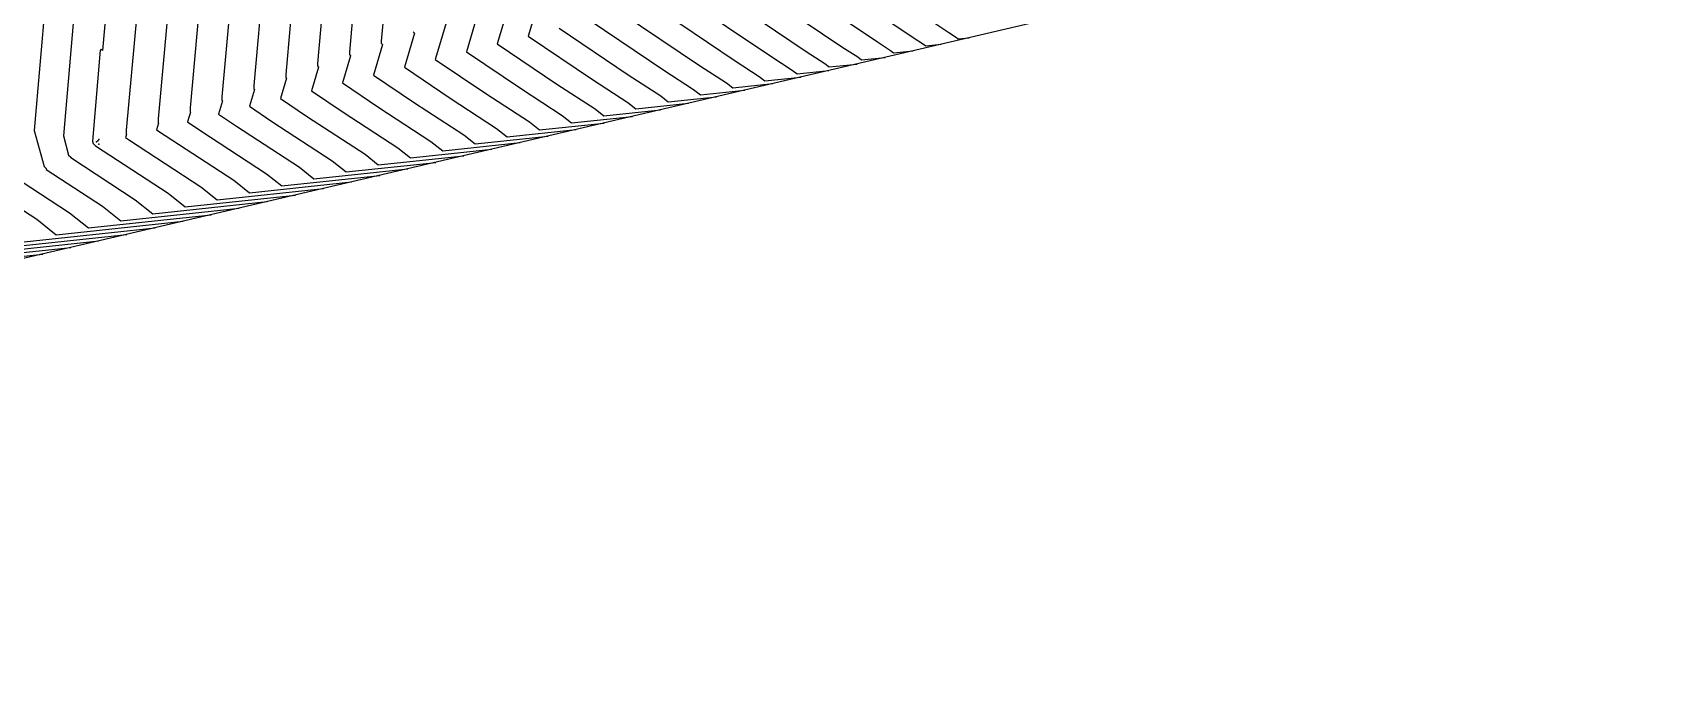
# Model space of a CAD drawing. Header units: metres. Extents: x 419582 to 423558, y 4805372 to 4807539.
# Drawn here: x 420553.8 to 420694.2, y 4805692.5 to 4805748.7 of the extents above; entities that cross this region are included whole.
import ezdxf

# ---------------------------------------------------------------- set-up
doc = ezdxf.new("R2010")
doc.units = ezdxf.units.M
for name, color, linetype in [('C-TINN', 4, 'Continuous'), ('C-TINN-BNDY', 110, 'Continuous'), ('C-TOPO-MAJR', 9, 'Continuous'), ('C-TOPO-MINR', 8, 'Continuous')]:
    doc.layers.add(name, color=color, linetype=linetype)

msp = doc.modelspace()

# ---------------------------------------------------------------- linework, layer by layer
at = {"layer": 'C-TINN', "color": 4, "linetype": 'Continuous', "lineweight": -3}
for p in [(420559.38, 4805739.22, 1683.14), (420559.48, 4805739.32, 1683.14), (420559.58, 4805739.42, 1683.14), (420559.58, 4805739.02, 1683.14)]:
    msp.add_point(p, dxfattribs=at)
at = {"layer": 'C-TINN-BNDY', "color": 110, "linetype": 'Continuous', "lineweight": -3, "flags": 128}
msp.add_lwpolyline([(421305.47, 4806115.01), (421187.67, 4806058.56), (420994.99, 4805949.06), (420878.95, 4805882.09), (420761.16, 4805805.24), (420641.64, 4805749.79), (420396.34, 4805692.54)], dxfattribs=at)
at = {"layer": 'C-TOPO-MAJR', "color": 9, "linetype": 'Continuous', "lineweight": -3, "flags": 128}
for points, elevation in [([(420720.32, 4805840.73), (420692.26, 4805828.79), (420643.38, 4805808.32), (420615.78, 4805796.66), (420584.85, 4805779.09), (420581.7, 4805777.34), (420580.62, 4805776.64), (420574.55, 4805773.6), (420574.52, 4805773.57), (420574.5, 4805773.55), (420574.5, 4805773.25), (420574.55, 4805773.2), (420566.8, 4805758.85), (420566.8, 4805758.57), (420565.78, 4805753), (420564.72, 4805741.21), (420564.72, 4805740.86), (420564.74, 4805740.84), (420564.57, 4805740.28), (420565.32, 4805739.77), (420571.27, 4805735.9), (420572.64, 4805734.82), (420581.48, 4805735.75)], 1685), ([(420704.25, 4805831.51), (420673.51, 4805818.64), (420640.36, 4805804.64), (420621.93, 4805794.16), (420609.98, 4805787.53), (420605.86, 4805784.87), (420582.84, 4805773.35), (420582.75, 4805773.25), (420582.65, 4805773.15), (420582.65, 4805773.14), (420582.84, 4805772.95), (420582.69, 4805772.66), (420582.69, 4805772.66), (420579.23, 4805753.82), (420578.53, 4805746.03), (420578.53, 4805745.8), (420578.61, 4805745.71), (420578, 4805743.66), (420580.76, 4805741.8), (420585.5, 4805738.71), (420586.59, 4805737.84), (420593.65, 4805738.59)], 1690), ([(420618.28, 4805753.8), (420627.07, 4805747.88), (420628.2, 4805747.14), (420628.46, 4805746.93), (420630.15, 4805747.11)], 1705), ([(420592.48, 4805750.59), (420591.43, 4805747.04), (420596.2, 4805743.83), (420599.74, 4805741.52), (420600.55, 4805740.87), (420605.82, 4805741.43)], 1695), ([(420604.85, 4805750.42), (420611.63, 4805745.85), (420613.97, 4805744.33), (420614.51, 4805743.9), (420617.99, 4805744.27)], 1700), ([(420552.85, 4805735.81), (420557.04, 4805733.09), (420558.68, 4805731.79), (420569.32, 4805732.91)], 1680), ([(420544.72, 4805728.76), (420557.15, 4805730.07)], 1675)]:
    msp.add_lwpolyline(points, dxfattribs=dict(at, elevation=elevation))
at = {"layer": 'C-TOPO-MINR', "color": 8, "linetype": 'Continuous', "lineweight": -3, "flags": 128}
for points, elevation in [([(420732.01, 4805847.77), (420660.29, 4805817.24), (420619.28, 4805800.06), (420596.11, 4805790.28), (420564.1, 4805772.09), (420562.98, 4805770.53), (420562.9, 4805770.45), (420562.81, 4805770.36), (420554.18, 4805753.18), (420554.09, 4805753.1), (420554.01, 4805753.01), (420554.95, 4805751.56), (420553.98, 4805740.21), (420554.84, 4805737.08), (420555, 4805736.93), (420555, 4805736.84), (420559.89, 4805733.65), (420561.47, 4805732.39), (420571.75, 4805733.48)], 1681), ([(420729.09, 4805846.01), (420668.28, 4805820.13), (420625.3, 4805802.13), (420601.03, 4805791.87), (420567.49, 4805772.81), (420566.87, 4805771.96), (420566.78, 4805771.87), (420566.69, 4805771.78), (420557.31, 4805753.11), (420557.22, 4805753.02), (420557.13, 4805752.93), (420557.57, 4805752.24), (420556.51, 4805739.75), (420556.96, 4805738.08), (420557.14, 4805737.91), (420557.14, 4805737.86), (420562.73, 4805734.21), (420564.26, 4805733), (420574.18, 4805734.05)], 1682), ([(420726.16, 4805844.25), (420676.28, 4805823.01), (420631.33, 4805804.19), (420605.95, 4805793.47), (420570.87, 4805773.54), (420570.76, 4805773.39), (420570.66, 4805773.29), (420570.57, 4805773.19), (420563.76, 4805759.64), (420563.82, 4805759.58), (420560.45, 4805753.33), (420560.45, 4805752.93), (420560.4, 4805752.67), (420559.9, 4805747.14), (420559.78, 4805747.25), (420559.74, 4805747.21), (420559.7, 4805747.17), (420559.03, 4805739.28), (420559.08, 4805739.08), (420559.28, 4805738.88), (420559.28, 4805738.88), (420565.58, 4805734.77), (420567.05, 4805733.6), (420576.62, 4805734.61)], 1683), ([(420723.24, 4805842.49), (420684.27, 4805825.9), (420637.35, 4805806.26), (420610.86, 4805795.06), (420577.44, 4805776.07), (420576.05, 4805775.3), (420575.57, 4805774.99), (420572.89, 4805773.65), (420572.88, 4805773.64), (420572.87, 4805773.63), (420572.87, 4805773.27), (420572.89, 4805773.25), (420563.63, 4805756.09), (420563.63, 4805755.75), (420563.09, 4805752.83), (420561.96, 4805740.25), (420561.96, 4805739.87), (420561.97, 4805739.86), (420561.89, 4805739.6), (420562.24, 4805739.37), (420568.43, 4805735.34), (420569.84, 4805734.21), (420579.05, 4805735.18)], 1684), ([(420708.24, 4805834.56), (420655.43, 4805812.45), (420625.61, 4805799.85), (420599.68, 4805785.12), (420593.01, 4805781.41), (420590.72, 4805779.93), (420577.87, 4805773.5), (420577.81, 4805773.44), (420577.76, 4805773.39), (420577.76, 4805773.21), (420577.87, 4805773.1), (420573.16, 4805764.38), (420573.16, 4805764.2), (420571.16, 4805753.32), (420570.24, 4805743.14), (420570.24, 4805742.83), (420570.29, 4805742.79), (420569.95, 4805741.63), (420571.5, 4805740.58), (420576.97, 4805737.02), (420578.22, 4805736.03), (420586.35, 4805736.89)], 1687), ([(420711.29, 4805835.38), (420661.46, 4805814.51), (420630.53, 4805801.44), (420607.1, 4805788.13), (420598.67, 4805783.45), (420595.77, 4805781.58), (420579.53, 4805773.45), (420579.46, 4805773.38), (420579.39, 4805773.31), (420579.39, 4805773.19), (420579.53, 4805773.05), (420576.34, 4805767.14), (420576.34, 4805767.02), (420573.85, 4805753.49), (420573, 4805744.1), (420573, 4805743.82), (420573.06, 4805743.76), (420572.63, 4805742.31), (420574.58, 4805740.99), (420579.81, 4805737.58), (420581.01, 4805736.63), (420588.78, 4805737.45)], 1688), ([(420707.77, 4805833.45), (420667.49, 4805816.58), (420635.45, 4805803.04), (420614.51, 4805791.15), (420604.32, 4805785.49), (420600.81, 4805783.22), (420581.19, 4805773.4), (420581.1, 4805773.31), (420581.02, 4805773.23), (420581.02, 4805773.16), (420581.19, 4805773), (420579.51, 4805769.9), (420579.51, 4805769.84), (420576.54, 4805753.65), (420575.77, 4805745.07), (420575.77, 4805744.81), (420575.84, 4805744.74), (420575.32, 4805742.98), (420577.67, 4805741.39), (420582.66, 4805738.15), (420583.8, 4805737.24), (420591.22, 4805738.02)], 1689), ([(420700.25, 4805831.68), (420649.41, 4805810.39), (420620.7, 4805798.25), (420592.27, 4805782.1), (420587.36, 4805779.38), (420585.67, 4805778.28), (420576.21, 4805773.55), (420576.17, 4805773.51), (420576.13, 4805773.47), (420576.13, 4805773.23), (420576.21, 4805773.15), (420569.98, 4805761.61), (420569.98, 4805761.39), (420568.47, 4805753.16), (420567.48, 4805742.18), (420567.48, 4805741.85), (420567.51, 4805741.81), (420567.26, 4805740.95), (420568.41, 4805740.18), (420574.12, 4805736.46), (420575.43, 4805735.42), (420583.92, 4805736.32)], 1686), ([(420581.92, 4805753.98), (420581.29, 4805747), (420581.29, 4805746.79), (420581.38, 4805746.69), (420580.69, 4805744.33), (420583.85, 4805742.2), (420588.35, 4805739.27), (420589.38, 4805738.45), (420596.08, 4805739.16)], 1691), ([(420584.61, 4805754.15), (420584.05, 4805747.96), (420584.05, 4805747.77), (420584.16, 4805747.67), (420583.37, 4805745.01), (420586.93, 4805742.61), (420591.2, 4805739.83), (420592.18, 4805739.06), (420598.52, 4805739.73)], 1692), ([(420621.51, 4805754.11), (420630.16, 4805748.28), (420631.05, 4805747.7), (420631.26, 4805747.54), (420632.59, 4805747.68)], 1706), ([(420598.03, 4805752.55), (420596.8, 4805748.39), (420602.37, 4805744.64), (420605.43, 4805742.64), (420606.13, 4805742.08), (420610.69, 4805742.57)], 1697), ([(420610.23, 4805751.77), (420617.81, 4805746.66), (420619.66, 4805745.45), (420620.09, 4805745.11), (420622.85, 4805745.41)], 1702), ([(420612.91, 4805752.45), (420620.89, 4805747.07), (420622.51, 4805746.01), (420622.88, 4805745.72), (420625.29, 4805745.97)], 1703), ([(420615.6, 4805753.12), (420623.98, 4805747.47), (420625.36, 4805746.58), (420625.67, 4805746.32), (420627.72, 4805746.54)], 1704), ([(420626.92, 4805752.95), (420633.24, 4805748.69), (420633.9, 4805748.26), (420634.05, 4805748.14), (420635.02, 4805748.25)], 1707), ([(420595.25, 4805751.57), (420594.11, 4805747.71), (420599.28, 4805744.23), (420602.58, 4805742.08), (420603.34, 4805741.48), (420608.25, 4805742)], 1696), ([(420607.54, 4805751.09), (420614.72, 4805746.26), (420616.82, 4805744.89), (420617.3, 4805744.51), (420620.42, 4805744.84)], 1701), ([(420589.71, 4805749.62), (420588.74, 4805746.36), (420593.11, 4805743.42), (420596.89, 4805740.96), (420597.76, 4805740.27), (420603.38, 4805740.86)], 1694), ([(420599.48, 4805749.07), (420605.46, 4805745.04), (420608.28, 4805743.2), (420608.92, 4805742.69), (420613.12, 4805743.13)], 1698), ([(420602.17, 4805749.74), (420608.54, 4805745.45), (420611.12, 4805743.77), (420611.72, 4805743.3), (420615.55, 4805743.7)], 1699), ([(420586.81, 4805748.76), (420586.93, 4805748.64), (420586.06, 4805745.69), (420590.02, 4805743.02), (420594.04, 4805740.39), (420594.97, 4805739.66), (420600.95, 4805740.29)], 1693), ([(420550.71, 4805734.79), (420554.19, 4805732.53), (420555.89, 4805731.18), (420566.88, 4805732.34)], 1679), ([(420550.31, 4805729.97), (420562.01, 4805731.21)], 1677), ([(420553.1, 4805730.57), (420564.45, 4805731.77)], 1678), ([(420541.93, 4805728.15), (420554.71, 4805729.5)], 1674), ([(420547.51, 4805729.36), (420559.58, 4805730.64)], 1676)]:
    msp.add_lwpolyline(points, dxfattribs=dict(at, elevation=elevation))

doc.saveas('drawing.dxf')
